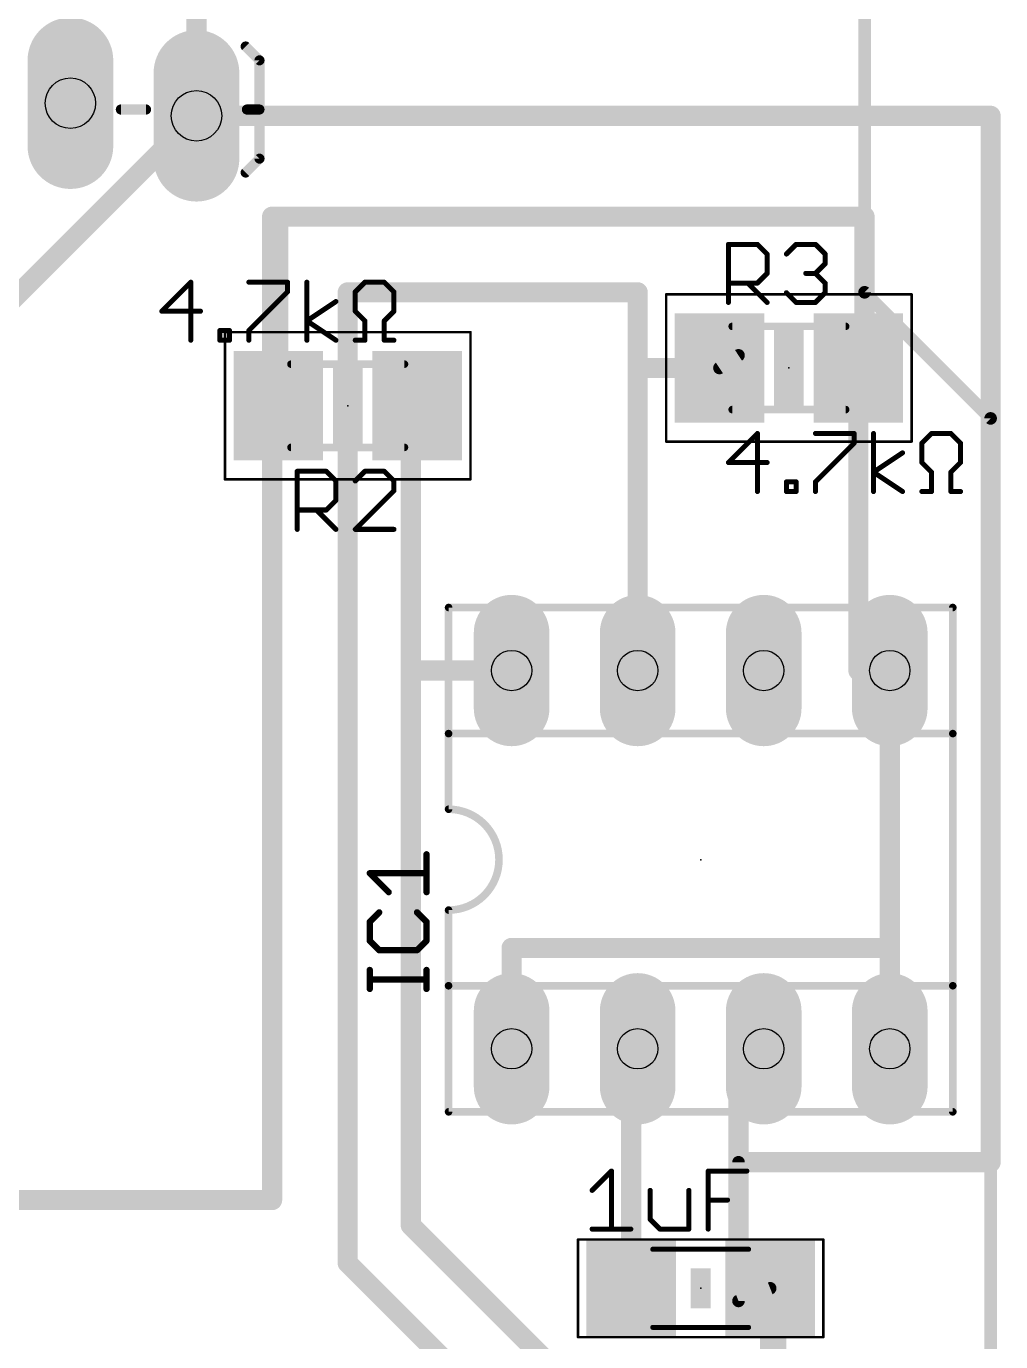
# Model space of a CAD drawing. Extents: x -28 to 100, y 0 to 80.
# Drawn here: x 27.56 to 47.19, y 22.04 to 48.54 of the extents above; entities that cross this region are included whole.
import ezdxf

# ---------------------------------------------------------------- set-up
doc = ezdxf.new("R2010")
doc.units = 0
for name, color, linetype in [('1', 22, 'CONTINUOUS'), ('17', 82, 'CONTINUOUS'), ('21', 253, 'CONTINUOUS'), ('23', 7, 'CONTINUOUS'), ('25', 253, 'CONTINUOUS'), ('27', 253, 'CONTINUOUS'), ('29', 253, 'CONTINUOUS'), ('30', 253, 'CONTINUOUS'), ('31', 253, 'CONTINUOUS'), ('35', 253, 'CONTINUOUS'), ('39', 22, 'CONTINUOUS'), ('44', 253, 'CONTINUOUS'), ('51', 253, 'CONTINUOUS')]:
    doc.layers.add(name, color=color, linetype=linetype)

# ---------------------------------------------------------------- blocks, each defined once
blk = doc.blocks.new('RECT')
blk.add_solid([(-0.5, -0.5), (0.5, -0.5), (-0.5, 0.5), (0.5, 0.5)])
blk = doc.blocks.new('LONGP100')
at = {"const_width": 1}
blk.add_lwpolyline([(-0.5, 0), (0.5, 0)], dxfattribs=at)
at = {"const_width": 0.5}
for points in [[(-0.5, 0.25, 1), (-0.5, -0.25)], [(0.5, -0.25, 1), (0.5, 0.25)]]:
    blk.add_lwpolyline(points, format="xyb", dxfattribs=at)

msp = doc.modelspace()

# ---------------------------------------------------------------- linework, layer by layer
at = {"layer": '1'}
for points, const_width in [([(30.988, 46.736), (30.988, 48.768)], 0.4064), ([(23.876, 39.624), (30.988, 46.736)], 0.4064), ([(46.99, 46.736), (30.988, 46.736)], 0.4064), ([(46.99, 25.654), (46.99, 46.736)], 0.4064), ([(32.512, 44.704), (32.636, 44.704)], 0.4064), ([(32.512, 44.704), (32.512, 24.892)], 0.4064), ([(44.45, 44.704), (32.636, 44.704)], 0.4064), ([(32.636, 44.704), (32.636, 40.894)], 0.4064), ([(44.45, 41.656), (44.45, 44.704)], 0.4064), ([(39.878, 43.18), (34.036, 43.18)], 0.4064), ([(34.036, 43.18), (34.036, 23.622)], 0.4064), ([(39.878, 35.56), (39.878, 43.18)], 0.4064), ([(41.91, 41.91), (41.526, 41.656)], 0.254), ([(39.878, 35.56), (39.878, 41.656)], 0.4064), ([(39.878, 41.656), (41.526, 41.656)], 0.4064), ([(44.326, 35.56), (44.326, 41.656)], 0.4064), ([(44.326, 41.656), (44.45, 41.656)], 0.4064), ([(35.436, 40.894), (35.306, 40.894)], 0.4064), ([(35.306, 40.894), (35.306, 35.56)], 0.4064), ([(35.306, 24.384), (35.306, 35.56)], 0.4064), ([(35.306, 35.56), (37.338, 35.56)], 0.4064), ([(44.958, 35.56), (44.326, 35.56)], 0.4064), ([(44.958, 27.94), (44.958, 35.56)], 0.4064), ([(37.338, 27.94), (37.338, 29.972)], 0.4064), ([(37.338, 29.972), (44.958, 29.972)], 0.4064), ([(44.958, 29.972), (44.958, 27.94)], 0.4064), ([(39.878, 27.94), (39.748, 27.94)], 0.4064), ([(39.748, 27.94), (39.748, 23.114)], 0.4064), ([(42.418, 27.94), (41.91, 27.94)], 0.4064), ([(41.91, 27.94), (41.91, 25.654)], 0.4064), ([(41.91, 23.114), (41.91, 25.654)], 0.4064), ([(41.91, 25.654), (46.99, 25.654)], 0.4064), ([(41.91, 25.654), (41.91, 22.86)], 0.254), ([(32.512, 24.892), (24.4, 24.892)], 0.4064), ([(40.386, 19.304), (35.306, 24.384)], 0.4064), ([(34.036, 23.622), (38.862, 18.796)], 0.4064), ([(42.672, 23.114), (41.91, 23.114)], 0.4064), ([(41.91, 22.86), (42.548, 23.114)], 0.254), ([(42.548, 15.24), (42.548, 23.114)], 0.4064), ([(42.672, 15.24), (42.672, 23.114)], 0.4064)]:
    msp.add_lwpolyline(points, dxfattribs=dict(at, const_width=const_width))
for points, const_width in [([(30.988, 46.8376, 1), (30.988, 46.6344)], 0.2032), ([(31.0598, 46.6642, 1), (30.9162, 46.8078)], 0.2032), ([(47.0916, 46.736, 1), (46.8884, 46.736)], 0.2032), ([(46.99, 46.6344, 1), (46.99, 46.8376)], 0.2032), ([(30.8864, 46.736, 1), (31.0896, 46.736)], 0.2032), ([(32.512, 44.8056, 1), (32.512, 44.6024)], 0.2032), ([(32.6136, 44.704, 1), (32.4104, 44.704)], 0.2032), ([(32.636, 44.8056, 1), (32.636, 44.6024)], 0.2032), ([(32.7376, 44.704, 1), (32.5344, 44.704)], 0.2032), ([(32.636, 44.6024, 1), (32.636, 44.8056)], 0.2032), ([(44.5516, 44.704, 1), (44.3484, 44.704)], 0.2032), ([(44.45, 44.6024, 1), (44.45, 44.8056)], 0.2032), ([(34.036, 43.2816, 1), (34.036, 43.0784)], 0.2032), ([(34.1376, 43.18, 1), (33.9344, 43.18)], 0.2032), ([(39.9796, 43.18, 1), (39.7764, 43.18)], 0.2032), ([(39.878, 43.0784, 1), (39.878, 43.2816)], 0.2032), ([(41.945, 41.857, 1), (41.875, 41.963)], 0.127), ([(39.9796, 41.656, 1), (39.7764, 41.656)], 0.2032), ([(39.878, 41.7576, 1), (39.878, 41.5544)], 0.2032), ([(41.491, 41.709, 1), (41.561, 41.603)], 0.127), ([(41.526, 41.5544, 1), (41.526, 41.7576)], 0.2032), ([(44.4276, 41.656, 1), (44.2244, 41.656)], 0.2032), ([(44.326, 41.7576, 1), (44.326, 41.5544)], 0.2032), ([(44.3484, 41.656, 1), (44.5516, 41.656)], 0.2032), ([(44.45, 41.5544, 1), (44.45, 41.7576)], 0.2032), ([(35.306, 40.9956, 1), (35.306, 40.7924)], 0.2032), ([(35.4076, 40.894, 1), (35.2044, 40.894)], 0.2032), ([(35.436, 40.7924, 1), (35.436, 40.9956)], 0.2032), ([(32.5344, 40.894, 1), (32.7376, 40.894)], 0.2032), ([(35.4076, 35.56, 1), (35.2044, 35.56)], 0.2032), ([(35.306, 35.6616, 1), (35.306, 35.4584)], 0.2032), ([(35.2044, 35.56, 1), (35.4076, 35.56)], 0.2032), ([(37.338, 35.4584, 1), (37.338, 35.6616)], 0.2032), ([(39.7764, 35.56, 1), (39.9796, 35.56)], 0.2032), ([(39.7764, 35.56, 1), (39.9796, 35.56)], 0.2032), ([(44.326, 35.6616, 1), (44.326, 35.4584)], 0.2032), ([(44.2244, 35.56, 1), (44.4276, 35.56)], 0.2032), ([(45.0596, 35.56, 1), (44.8564, 35.56)], 0.2032), ([(44.958, 35.4584, 1), (44.958, 35.6616)], 0.2032), ([(37.4396, 29.972, 1), (37.2364, 29.972)], 0.2032), ([(37.338, 30.0736, 1), (37.338, 29.8704)], 0.2032), ([(45.0596, 29.972, 1), (44.8564, 29.972)], 0.2032), ([(44.958, 29.8704, 1), (44.958, 30.0736)], 0.2032), ([(39.748, 28.0416, 1), (39.748, 27.8384)], 0.2032), ([(39.8496, 27.94, 1), (39.6464, 27.94)], 0.2032), ([(39.878, 27.8384, 1), (39.878, 28.0416)], 0.2032), ([(41.91, 28.0416, 1), (41.91, 27.8384)], 0.2032), ([(42.0116, 27.94, 1), (41.8084, 27.94)], 0.2032), ([(42.418, 27.8384, 1), (42.418, 28.0416)], 0.2032), ([(37.2364, 27.94, 1), (37.4396, 27.94)], 0.2032), ([(44.8564, 27.94, 1), (45.0596, 27.94)], 0.2032), ([(44.8564, 27.94, 1), (45.0596, 27.94)], 0.2032), ([(42.0116, 25.654, 1), (41.8084, 25.654)], 0.2032), ([(41.91, 25.7556, 1), (41.91, 25.5524)], 0.2032), ([(41.8084, 25.654, 1), (42.0116, 25.654)], 0.2032), ([(41.9735, 25.654, 1), (41.8465, 25.654)], 0.127), ([(46.8884, 25.654, 1), (47.0916, 25.654)], 0.2032), ([(46.99, 25.5524, 1), (46.99, 25.7556)], 0.2032), ([(32.4104, 24.892, 1), (32.6136, 24.892)], 0.2032), ([(32.512, 24.7904, 1), (32.512, 24.9936)], 0.2032), ([(35.2044, 24.384, 1), (35.4076, 24.384)], 0.2032), ([(35.3778, 24.4558, 1), (35.2342, 24.3122)], 0.2032), ([(33.9344, 23.622, 1), (34.1376, 23.622)], 0.2032), ([(34.1078, 23.6938, 1), (33.9642, 23.5502)], 0.2032), ([(39.6464, 23.114, 1), (39.8496, 23.114)], 0.2032), ([(41.91, 23.2156, 1), (41.91, 23.0124)], 0.2032), ([(41.8084, 23.114, 1), (42.0116, 23.114)], 0.2032), ([(42.6496, 23.114, 1), (42.4464, 23.114)], 0.2032), ([(42.5715, 23.055, 1), (42.5245, 23.173)], 0.127), ([(42.7736, 23.114, 1), (42.5704, 23.114)], 0.2032), ([(42.672, 23.0124, 1), (42.672, 23.2156)], 0.2032), ([(41.8865, 22.919, 1), (41.9335, 22.801)], 0.127), ([(41.8465, 22.86, 1), (41.9735, 22.86)], 0.127)]:
    msp.add_lwpolyline(points, format="xyb", dxfattribs=dict(at, const_width=const_width))
at = {"layer": '21'}
for points, const_width in [([(32.258, 47.8536), (31.9786, 48.133)], 0.2032), ([(32.258, 46.863), (32.258, 47.8536)], 0.2032), ([(29.972, 46.863), (29.464, 46.863)], 0.2032), ([(32.258, 46.863), (32.004, 46.863)], 0.2032), ([(32.258, 46.863), (32.258, 45.8724)], 0.2032), ([(32.258, 45.8724), (31.9786, 45.593)], 0.2032), ([(46.228, 36.83), (36.068, 36.83)], 0.1524), ([(36.068, 36.83), (36.068, 34.29)], 0.1524), ([(46.228, 36.83), (46.228, 34.29)], 0.1524), ([(36.068, 34.29), (46.228, 34.29)], 0.1524), ([(36.068, 34.29), (36.068, 32.766)], 0.1524), ([(46.228, 34.29), (46.228, 29.21)], 0.1524), ([(36.068, 29.21), (36.068, 30.734)], 0.1524), ([(36.068, 26.67), (36.068, 29.21)], 0.1524), ([(36.068, 29.21), (46.228, 29.21)], 0.1524), ([(46.228, 29.21), (46.228, 26.67)], 0.1524), ([(36.068, 26.67), (46.228, 26.67)], 0.1524)]:
    msp.add_lwpolyline(points, dxfattribs=dict(at, const_width=const_width))
for points, const_width in [([(32.0145, 48.1689, 1), (31.9427, 48.0971)], 0.1016), ([(32.3088, 47.8536, 1), (32.2072, 47.8536)], 0.1016), ([(32.2221, 47.8177, 1), (32.2939, 47.8895)], 0.1016), ([(29.464, 46.9138, 1), (29.464, 46.8122)], 0.1016), ([(29.972, 46.8122, 1), (29.972, 46.9138)], 0.1016), ([(32.004, 46.9138, 1), (32.004, 46.8122)], 0.1016), ([(32.3088, 46.863, 1), (32.2072, 46.863)], 0.1016), ([(32.2072, 46.863, 1), (32.3088, 46.863)], 0.1016), ([(32.258, 46.8122, 1), (32.258, 46.9138)], 0.1016), ([(32.2072, 45.8724, 1), (32.3088, 45.8724)], 0.1016), ([(32.2939, 45.8365, 1), (32.2221, 45.9083)], 0.1016), ([(31.9427, 45.6289, 1), (32.0145, 45.5571)], 0.1016), ([(36.068, 36.8681, 1), (36.068, 36.7919)], 0.0762), ([(36.1061, 36.83, 1), (36.0299, 36.83)], 0.0762), ([(46.2661, 36.83, 1), (46.1899, 36.83)], 0.0762), ([(46.228, 36.7919, 1), (46.228, 36.8681)], 0.0762), ([(36.068, 34.3281, 1), (36.068, 34.2519)], 0.0762), ([(36.1061, 34.29, 1), (36.0299, 34.29)], 0.0762), ([(36.0299, 34.29, 1), (36.1061, 34.29)], 0.0762), ([(46.2661, 34.29, 1), (46.1899, 34.29)], 0.0762), ([(46.1899, 34.29, 1), (46.2661, 34.29)], 0.0762), ([(46.228, 34.2519, 1), (46.228, 34.3281)], 0.0762), ([(36.068, 30.734, 1), (36.068, 32.766)], 0.1524), ([(36.068, 32.8041, 1), (36.068, 32.7279)], 0.0762), ([(36.0299, 32.766, 1), (36.1061, 32.766)], 0.0762), ([(36.068, 30.7721, 1), (36.068, 30.6959)], 0.0762), ([(36.1061, 30.734, 1), (36.0299, 30.734)], 0.0762), ([(36.1061, 29.21, 1), (36.0299, 29.21)], 0.0762), ([(36.068, 29.2481, 1), (36.068, 29.1719)], 0.0762), ([(36.0299, 29.21, 1), (36.1061, 29.21)], 0.0762), ([(46.2661, 29.21, 1), (46.1899, 29.21)], 0.0762), ([(46.1899, 29.21, 1), (46.2661, 29.21)], 0.0762), ([(46.228, 29.1719, 1), (46.228, 29.2481)], 0.0762), ([(36.068, 26.7081, 1), (36.068, 26.6319)], 0.0762), ([(36.0299, 26.67, 1), (36.1061, 26.67)], 0.0762), ([(46.1899, 26.67, 1), (46.2661, 26.67)], 0.0762), ([(46.228, 26.6319, 1), (46.228, 26.7081)], 0.0762)]:
    msp.add_lwpolyline(points, format="xyb", dxfattribs=dict(at, const_width=const_width))
at = {"layer": '23'}
for p in [(42.926, 41.656), (34.036, 40.894), (41.148, 31.75), (41.148, 23.114)]:
    msp.add_point(p, dxfattribs=at)
at = {"layer": '25'}
for points, const_width in [([(41.7068, 42.9768), (41.7068, 44.1462)], 0.1016), ([(41.7068, 44.1462), (42.2915, 44.1462)], 0.1016), ([(42.2915, 44.1462), (42.4864, 43.9513)], 0.1016), ([(42.4864, 43.9513), (42.4864, 43.5615)], 0.1016), ([(42.8762, 43.9513), (43.0711, 44.1462)], 0.1016), ([(43.0711, 44.1462), (43.4609, 44.1462)], 0.1016), ([(43.4609, 44.1462), (43.6558, 43.9513)], 0.1016), ([(43.6558, 43.9513), (43.6558, 43.7564)], 0.1016), ([(43.6558, 43.7564), (43.4609, 43.5615)], 0.1016), ([(42.4864, 43.5615), (42.2915, 43.3666)], 0.1016), ([(43.4609, 43.5615), (43.266, 43.5615)], 0.1016), ([(43.4609, 43.5615), (43.6558, 43.3666)], 0.1016), ([(42.2915, 43.3666), (41.7068, 43.3666)], 0.1016), ([(42.0966, 43.3666), (42.4864, 42.9768)], 0.1016), ([(43.0711, 42.9768), (42.8762, 43.1717)], 0.1016), ([(43.6558, 43.1717), (43.4609, 42.9768)], 0.1016), ([(43.6558, 43.3666), (43.6558, 43.1717)], 0.1016), ([(43.4609, 42.9768), (43.0711, 42.9768)], 0.1016), ([(33.018, 38.4048), (33.018, 39.5742)], 0.1016), ([(33.018, 39.5742), (33.6027, 39.5742)], 0.1016), ([(33.6027, 39.5742), (33.7976, 39.3793)], 0.1016), ([(34.3823, 39.5742), (34.1874, 39.3793)], 0.1016), ([(34.7721, 39.5742), (34.3823, 39.5742)], 0.1016), ([(34.967, 39.3793), (34.7721, 39.5742)], 0.1016), ([(33.7976, 39.3793), (33.7976, 38.9895)], 0.1016), ([(34.1874, 38.4048), (34.967, 39.1844)], 0.1016), ([(34.967, 39.1844), (34.967, 39.3793)], 0.1016), ([(33.7976, 38.9895), (33.6027, 38.7946)], 0.1016), ([(33.6027, 38.7946), (33.018, 38.7946)], 0.1016), ([(33.4078, 38.7946), (33.7976, 38.4048)], 0.1016), ([(34.967, 38.4048), (34.1874, 38.4048)], 0.1016), ([(35.6235, 31.0955), (35.6235, 31.8581)], 0.127), ([(34.8608, 31.0955), (34.4795, 31.4768)], 0.127), ([(34.4795, 31.4768), (35.6235, 31.4768)], 0.127), ([(34.6702, 30.6887), (34.4795, 30.4981)], 0.127), ([(35.6235, 30.4981), (35.4328, 30.6887)], 0.127), ([(34.4795, 30.4981), (34.4795, 30.1168)], 0.127), ([(35.6235, 30.1168), (35.6235, 30.4981)], 0.127), ([(34.4795, 30.1168), (34.6702, 29.9261)], 0.127), ([(34.6702, 29.9261), (35.4328, 29.9261)], 0.127), ([(35.4328, 29.9261), (35.6235, 30.1168)], 0.127), ([(34.4795, 29.1465), (34.4795, 29.5278)], 0.127), ([(35.6235, 29.1465), (35.6235, 29.5278)], 0.127), ([(35.6235, 29.3372), (34.4795, 29.3372)], 0.127)]:
    msp.add_lwpolyline(points, dxfattribs=dict(at, const_width=const_width))
for points, const_width in [([(41.7322, 44.1462, 1), (41.6814, 44.1462)], 0.0508), ([(41.7068, 44.1716, 1), (41.7068, 44.1208)], 0.0508), ([(42.3095, 44.1642, 1), (42.2735, 44.1282)], 0.0508), ([(42.2915, 44.1208, 1), (42.2915, 44.1716)], 0.0508), ([(42.5118, 43.9513, 1), (42.461, 43.9513)], 0.0508), ([(42.4684, 43.9333, 1), (42.5044, 43.9693)], 0.0508), ([(42.8582, 43.9693, 1), (42.8942, 43.9333)], 0.0508), ([(43.0711, 44.1716, 1), (43.0711, 44.1208)], 0.0508), ([(43.0891, 44.1282, 1), (43.0531, 44.1642)], 0.0508), ([(43.4789, 44.1642, 1), (43.4429, 44.1282)], 0.0508), ([(43.4609, 44.1208, 1), (43.4609, 44.1716)], 0.0508), ([(43.6812, 43.9513, 1), (43.6304, 43.9513)], 0.0508), ([(43.6378, 43.9333, 1), (43.6738, 43.9693)], 0.0508), ([(43.6304, 43.7564, 1), (43.6812, 43.7564)], 0.0508), ([(43.6738, 43.7384, 1), (43.6378, 43.7744)], 0.0508), ([(42.461, 43.5615, 1), (42.5118, 43.5615)], 0.0508), ([(42.5044, 43.5435, 1), (42.4684, 43.5795)], 0.0508), ([(43.266, 43.5869, 1), (43.266, 43.5361)], 0.0508), ([(43.4789, 43.5795, 1), (43.4429, 43.5435)], 0.0508), ([(43.4429, 43.5795, 1), (43.4789, 43.5435)], 0.0508), ([(43.4609, 43.5361, 1), (43.4609, 43.5869)], 0.0508), ([(41.7068, 43.392, 1), (41.7068, 43.3412)], 0.0508), ([(42.1146, 43.3846, 1), (42.0786, 43.3486)], 0.0508), ([(42.2735, 43.3846, 1), (42.3095, 43.3486)], 0.0508), ([(42.2915, 43.3412, 1), (42.2915, 43.392)], 0.0508), ([(42.8942, 43.1897, 1), (42.8582, 43.1537)], 0.0508), ([(43.6812, 43.3666, 1), (43.6304, 43.3666)], 0.0508), ([(43.6304, 43.1717, 1), (43.6812, 43.1717)], 0.0508), ([(43.6378, 43.3486, 1), (43.6738, 43.3846)], 0.0508), ([(43.6738, 43.1537, 1), (43.6378, 43.1897)], 0.0508), ([(41.6814, 42.9768, 1), (41.7322, 42.9768)], 0.0508), ([(42.4684, 42.9588, 1), (42.5044, 42.9948)], 0.0508), ([(43.0711, 43.0022, 1), (43.0711, 42.9514)], 0.0508), ([(43.0531, 42.9588, 1), (43.0891, 42.9948)], 0.0508), ([(43.4429, 42.9948, 1), (43.4789, 42.9588)], 0.0508), ([(43.4609, 42.9514, 1), (43.4609, 43.0022)], 0.0508), ([(33.0434, 39.5742, 1), (32.9926, 39.5742)], 0.0508), ([(33.018, 39.5996, 1), (33.018, 39.5488)], 0.0508), ([(33.6207, 39.5922, 1), (33.5847, 39.5562)], 0.0508), ([(33.6027, 39.5488, 1), (33.6027, 39.5996)], 0.0508), ([(34.3823, 39.5996, 1), (34.3823, 39.5488)], 0.0508), ([(34.4003, 39.5562, 1), (34.3643, 39.5922)], 0.0508), ([(34.7901, 39.5922, 1), (34.7541, 39.5562)], 0.0508), ([(34.7721, 39.5488, 1), (34.7721, 39.5996)], 0.0508), ([(33.823, 39.3793, 1), (33.7722, 39.3793)], 0.0508), ([(33.7796, 39.3613, 1), (33.8156, 39.3973)], 0.0508), ([(34.1694, 39.3973, 1), (34.2054, 39.3613)], 0.0508), ([(34.9924, 39.3793, 1), (34.9416, 39.3793)], 0.0508), ([(34.949, 39.3613, 1), (34.985, 39.3973)], 0.0508), ([(34.985, 39.1664, 1), (34.949, 39.2024)], 0.0508), ([(33.7722, 38.9895, 1), (33.823, 38.9895)], 0.0508), ([(33.8156, 38.9715, 1), (33.7796, 39.0075)], 0.0508), ([(34.9416, 39.1844, 1), (34.9924, 39.1844)], 0.0508), ([(33.018, 38.82, 1), (33.018, 38.7692)], 0.0508), ([(33.4258, 38.8126, 1), (33.3898, 38.7766)], 0.0508), ([(33.5847, 38.8126, 1), (33.6207, 38.7766)], 0.0508), ([(33.6027, 38.7692, 1), (33.6027, 38.82)], 0.0508), ([(32.9926, 38.4048, 1), (33.0434, 38.4048)], 0.0508), ([(33.7796, 38.3868, 1), (33.8156, 38.4228)], 0.0508), ([(34.1694, 38.4228, 1), (34.2054, 38.3868)], 0.0508), ([(34.1874, 38.4302, 1), (34.1874, 38.3794)], 0.0508), ([(34.967, 38.3794, 1), (34.967, 38.4302)], 0.0508), ([(35.6553, 31.8581, 1), (35.5917, 31.8581)], 0.0635), ([(34.4795, 31.5086, 1), (34.4795, 31.4451)], 0.0635), ([(34.502, 31.4993, 1), (34.4571, 31.4544)], 0.0635), ([(35.6235, 31.4451, 1), (35.6235, 31.5086)], 0.0635), ([(34.8384, 31.073, 1), (34.8833, 31.1179)], 0.0635), ([(35.5917, 31.0955, 1), (35.6553, 31.0955)], 0.0635), ([(34.6926, 30.6663, 1), (34.6477, 30.7112)], 0.0635), ([(35.4553, 30.7112, 1), (35.4104, 30.6663)], 0.0635), ([(34.5113, 30.4981, 1), (34.4478, 30.4981)], 0.0635), ([(34.4571, 30.5205, 1), (34.502, 30.4756)], 0.0635), ([(35.6553, 30.4981, 1), (35.5917, 30.4981)], 0.0635), ([(35.601, 30.4756, 1), (35.646, 30.5205)], 0.0635), ([(34.4478, 30.1168, 1), (34.5113, 30.1168)], 0.0635), ([(34.502, 30.1392, 1), (34.4571, 30.0943)], 0.0635), ([(34.6702, 29.9578, 1), (34.6702, 29.8943)], 0.0635), ([(34.6477, 29.9036, 1), (34.6926, 29.9485)], 0.0635), ([(35.4104, 29.9485, 1), (35.4553, 29.9036)], 0.0635), ([(35.4328, 29.8943, 1), (35.4328, 29.9578)], 0.0635), ([(35.5917, 30.1168, 1), (35.6553, 30.1168)], 0.0635), ([(35.646, 30.0943, 1), (35.601, 30.1392)], 0.0635), ([(34.5113, 29.5278, 1), (34.4478, 29.5278)], 0.0635), ([(35.6553, 29.5278, 1), (35.5917, 29.5278)], 0.0635), ([(34.4795, 29.3689, 1), (34.4795, 29.3054)], 0.0635), ([(34.4478, 29.1465, 1), (34.5113, 29.1465)], 0.0635), ([(35.5917, 29.1465, 1), (35.6553, 29.1465)], 0.0635), ([(35.6235, 29.3054, 1), (35.6235, 29.3689)], 0.0635)]:
    msp.add_lwpolyline(points, format="xyb", dxfattribs=dict(at, const_width=const_width))
at = {"layer": '27', "const_width": 0.1016}
for points in [[(30.8741, 43.3842), (30.2894, 42.7995)], [(30.8741, 42.2148), (30.8741, 43.3842)], [(32.0435, 43.3842), (32.8231, 43.3842)], [(32.8231, 43.1893), (32.0435, 42.4097)], [(32.8231, 43.3842), (32.8231, 43.1893)], [(33.2129, 42.2148), (33.2129, 43.3842)], [(34.1874, 43.1893), (34.3823, 43.3842)], [(34.1874, 42.7995), (34.1874, 43.1893)], [(34.3823, 43.3842), (34.7721, 43.3842)], [(34.7721, 43.3842), (34.967, 43.1893)], [(34.967, 43.1893), (34.967, 42.7995)], [(33.2129, 42.6046), (33.7976, 42.9944)], [(30.2894, 42.7995), (31.069, 42.7995)], [(34.3823, 42.6046), (34.1874, 42.7995)], [(34.967, 42.7995), (34.7721, 42.6046)], [(31.4588, 42.2148), (31.4588, 42.4097)], [(31.4588, 42.4097), (31.6537, 42.4097)], [(31.6537, 42.4097), (31.6537, 42.2148)], [(32.0435, 42.4097), (32.0435, 42.2148)], [(33.7976, 42.2148), (33.2129, 42.6046)], [(34.3823, 42.2148), (34.3823, 42.6046)], [(34.7721, 42.6046), (34.7721, 42.2148)], [(31.6537, 42.2148), (31.4588, 42.2148)], [(34.1874, 42.2148), (34.3823, 42.2148)], [(34.7721, 42.2148), (34.967, 42.2148)], [(42.2915, 40.3362), (41.7068, 39.7515)], [(42.2915, 39.1668), (42.2915, 40.3362)], [(43.4609, 40.3362), (44.2405, 40.3362)], [(44.2405, 40.3362), (44.2405, 40.1413)], [(44.6303, 39.1668), (44.6303, 40.3362)], [(45.6048, 40.1413), (45.7997, 40.3362)], [(45.7997, 40.3362), (46.1895, 40.3362)], [(46.1895, 40.3362), (46.3844, 40.1413)], [(44.2405, 40.1413), (43.4609, 39.3617)], [(45.6048, 39.7515), (45.6048, 40.1413)], [(46.3844, 40.1413), (46.3844, 39.7515)], [(41.7068, 39.7515), (42.4864, 39.7515)], [(44.6303, 39.5566), (45.215, 39.9464)], [(45.7997, 39.5566), (45.6048, 39.7515)], [(46.3844, 39.7515), (46.1895, 39.5566)], [(45.215, 39.1668), (44.6303, 39.5566)], [(45.7997, 39.1668), (45.7997, 39.5566)], [(46.1895, 39.5566), (46.1895, 39.1668)], [(42.8762, 39.1668), (42.8762, 39.3617)], [(42.8762, 39.3617), (43.0711, 39.3617)], [(43.0711, 39.3617), (43.0711, 39.1668)], [(43.4609, 39.3617), (43.4609, 39.1668)], [(43.0711, 39.1668), (42.8762, 39.1668)], [(45.6048, 39.1668), (45.7997, 39.1668)], [(46.1895, 39.1668), (46.3844, 39.1668)], [(38.9606, 25.0874), (39.3504, 25.4772)], [(39.3504, 25.4772), (39.3504, 24.3078)], [(41.2994, 24.3078), (41.2994, 25.4772)], [(41.2994, 25.4772), (42.079, 25.4772)], [(40.13, 25.0874), (40.13, 24.5027)], [(40.9096, 24.3078), (40.9096, 25.0874)], [(41.2994, 24.8925), (41.6892, 24.8925)], [(40.13, 24.5027), (40.3249, 24.3078)], [(38.9606, 24.3078), (39.7402, 24.3078)], [(40.3249, 24.3078), (40.9096, 24.3078)]]:
    msp.add_lwpolyline(points, dxfattribs=at)
at = {"layer": '27', "const_width": 0.0508}
for points in [[(30.8995, 43.3842, 1), (30.8487, 43.3842)], [(30.8921, 43.3662, 1), (30.8561, 43.4022)], [(32.0435, 43.4096, 1), (32.0435, 43.3588)], [(32.8485, 43.3842, 1), (32.7977, 43.3842)], [(32.7977, 43.1893, 1), (32.8485, 43.1893)], [(32.8411, 43.1713, 1), (32.8051, 43.2073)], [(32.8231, 43.3588, 1), (32.8231, 43.4096)], [(33.2383, 43.3842, 1), (33.1875, 43.3842)], [(34.1694, 43.2073, 1), (34.2054, 43.1713)], [(34.2128, 43.1893, 1), (34.162, 43.1893)], [(34.3823, 43.4096, 1), (34.3823, 43.3588)], [(34.4002, 43.3662, 1), (34.3643, 43.4022)], [(34.79, 43.4022, 1), (34.7541, 43.3662)], [(34.7721, 43.3588, 1), (34.7721, 43.4096)], [(34.9924, 43.1893, 1), (34.9416, 43.1893)], [(34.949, 43.1713, 1), (34.9849, 43.2073)], [(33.8117, 42.9733, 1), (33.7835, 43.0155)], [(30.2714, 42.8175, 1), (30.3074, 42.7815)], [(30.2894, 42.8249, 1), (30.2894, 42.7741)], [(31.069, 42.7741, 1), (31.069, 42.8249)], [(34.2054, 42.8175, 1), (34.1694, 42.7815)], [(34.162, 42.7995, 1), (34.2128, 42.7995)], [(34.9416, 42.7995, 1), (34.9924, 42.7995)], [(34.9849, 42.7815, 1), (34.949, 42.8175)], [(31.4842, 42.4097, 1), (31.4334, 42.4097)], [(31.4588, 42.4351, 1), (31.4588, 42.3843)], [(31.6791, 42.4097, 1), (31.6283, 42.4097)], [(31.6537, 42.3843, 1), (31.6537, 42.4351)], [(32.0255, 42.4277, 1), (32.0615, 42.3917)], [(32.0689, 42.4097, 1), (32.0181, 42.4097)], [(33.227, 42.6257, 1), (33.1988, 42.5835)], [(33.1988, 42.6257, 1), (33.227, 42.5835)], [(34.4077, 42.6046, 1), (34.3569, 42.6046)], [(34.3643, 42.5866, 1), (34.4002, 42.6226)], [(34.7541, 42.6226, 1), (34.79, 42.5866)], [(34.7975, 42.6046, 1), (34.7467, 42.6046)], [(30.8487, 42.2148, 1), (30.8995, 42.2148)], [(31.4588, 42.2402, 1), (31.4588, 42.1894)], [(31.4334, 42.2148, 1), (31.4842, 42.2148)], [(31.6283, 42.2148, 1), (31.6791, 42.2148)], [(31.6537, 42.1894, 1), (31.6537, 42.2402)], [(32.0181, 42.2148, 1), (32.0689, 42.2148)], [(33.1875, 42.2148, 1), (33.2383, 42.2148)], [(33.7835, 42.1937, 1), (33.8117, 42.2359)], [(34.1874, 42.2402, 1), (34.1874, 42.1894)], [(34.3569, 42.2148, 1), (34.4077, 42.2148)], [(34.3823, 42.1894, 1), (34.3823, 42.2402)], [(34.7721, 42.2402, 1), (34.7721, 42.1894)], [(34.7467, 42.2148, 1), (34.7975, 42.2148)], [(34.967, 42.1894, 1), (34.967, 42.2402)], [(42.3169, 40.3362, 1), (42.2661, 40.3362)], [(42.3095, 40.3182, 1), (42.2735, 40.3542)], [(43.4609, 40.3616, 1), (43.4609, 40.3108)], [(44.2659, 40.3362, 1), (44.2151, 40.3362)], [(44.2405, 40.3108, 1), (44.2405, 40.3616)], [(44.6557, 40.3362, 1), (44.6049, 40.3362)], [(45.7997, 40.3616, 1), (45.7997, 40.3108)], [(45.8176, 40.3182, 1), (45.7817, 40.3542)], [(46.2074, 40.3542, 1), (46.1715, 40.3182)], [(46.1895, 40.3108, 1), (46.1895, 40.3616)], [(44.2151, 40.1413, 1), (44.2659, 40.1413)], [(44.2585, 40.1233, 1), (44.2225, 40.1593)], [(45.5868, 40.1593, 1), (45.6227, 40.1233)], [(45.6302, 40.1413, 1), (45.5794, 40.1413)], [(46.4098, 40.1413, 1), (46.359, 40.1413)], [(46.3664, 40.1233, 1), (46.4023, 40.1593)], [(41.6888, 39.7695, 1), (41.7248, 39.7335)], [(41.7068, 39.7769, 1), (41.7068, 39.7261)], [(42.4864, 39.7261, 1), (42.4864, 39.7769)], [(45.2291, 39.9253, 1), (45.2009, 39.9675)], [(45.6227, 39.7695, 1), (45.5868, 39.7335)], [(45.5794, 39.7515, 1), (45.6302, 39.7515)], [(46.359, 39.7515, 1), (46.4098, 39.7515)], [(46.4023, 39.7335, 1), (46.3664, 39.7695)], [(44.6444, 39.5777, 1), (44.6162, 39.5355)], [(44.6162, 39.5777, 1), (44.6444, 39.5355)], [(45.8251, 39.5566, 1), (45.7743, 39.5566)], [(45.7817, 39.5386, 1), (45.8176, 39.5746)], [(46.1715, 39.5746, 1), (46.2074, 39.5386)], [(46.2149, 39.5566, 1), (46.1641, 39.5566)], [(42.9016, 39.3617, 1), (42.8508, 39.3617)], [(42.8762, 39.3871, 1), (42.8762, 39.3363)], [(43.0965, 39.3617, 1), (43.0457, 39.3617)], [(43.0711, 39.3363, 1), (43.0711, 39.3871)], [(43.4429, 39.3797, 1), (43.4789, 39.3437)], [(43.4863, 39.3617, 1), (43.4355, 39.3617)], [(42.2661, 39.1668, 1), (42.3169, 39.1668)], [(42.8762, 39.1922, 1), (42.8762, 39.1414)], [(42.8508, 39.1668, 1), (42.9016, 39.1668)], [(43.0457, 39.1668, 1), (43.0965, 39.1668)], [(43.0711, 39.1414, 1), (43.0711, 39.1922)], [(43.4355, 39.1668, 1), (43.4863, 39.1668)], [(44.6049, 39.1668, 1), (44.6557, 39.1668)], [(45.2009, 39.1457, 1), (45.2291, 39.1879)], [(45.6048, 39.1922, 1), (45.6048, 39.1414)], [(45.7743, 39.1668, 1), (45.8251, 39.1668)], [(45.7997, 39.1414, 1), (45.7997, 39.1922)], [(46.1895, 39.1922, 1), (46.1895, 39.1414)], [(46.1641, 39.1668, 1), (46.2149, 39.1668)], [(46.3844, 39.1414, 1), (46.3844, 39.1922)], [(39.3758, 25.4772, 1), (39.325, 25.4772)], [(39.3684, 25.4592, 1), (39.3324, 25.4952)], [(41.3248, 25.4772, 1), (41.274, 25.4772)], [(41.2994, 25.5026, 1), (41.2994, 25.4518)], [(42.079, 25.4518, 1), (42.079, 25.5026)], [(38.9426, 25.1054, 1), (38.9786, 25.0694)], [(40.1554, 25.0874, 1), (40.1046, 25.0874)], [(40.935, 25.0874, 1), (40.8842, 25.0874)], [(41.2994, 24.9179, 1), (41.2994, 24.8671)], [(41.6892, 24.8671, 1), (41.6892, 24.9179)], [(40.148, 24.5207, 1), (40.112, 24.4847)], [(40.1046, 24.5027, 1), (40.1554, 24.5027)], [(38.9606, 24.3332, 1), (38.9606, 24.2824)], [(39.325, 24.3078, 1), (39.3758, 24.3078)], [(39.7402, 24.2824, 1), (39.7402, 24.3332)], [(40.3249, 24.3332, 1), (40.3249, 24.2824)], [(40.3069, 24.2898, 1), (40.3429, 24.3258)], [(40.8842, 24.3078, 1), (40.935, 24.3078)], [(40.9096, 24.2824, 1), (40.9096, 24.3332)], [(41.274, 24.3078, 1), (41.3248, 24.3078)]]:
    msp.add_lwpolyline(points, format="xyb", dxfattribs=at)
at = {"layer": '39', "const_width": 0.0508}
for points in [[(40.453, 43.139), (45.399, 43.139)], [(40.453, 40.173), (40.453, 43.139)], [(45.399, 43.139), (45.399, 40.173)], [(31.563, 42.377), (36.509, 42.377)], [(31.563, 39.411), (31.563, 42.377)], [(36.509, 42.377), (36.509, 39.411)], [(45.399, 40.173), (40.453, 40.173)], [(36.509, 39.411), (31.563, 39.411)], [(38.675, 24.097), (43.621, 24.097)], [(38.675, 22.131), (38.675, 24.097)], [(43.621, 24.097), (43.621, 22.131)], [(43.621, 22.131), (38.675, 22.131)]]:
    msp.add_lwpolyline(points, dxfattribs=at)
at = {"layer": '39', "const_width": 0.0254}
for points in [[(40.453, 43.1517, 1), (40.453, 43.1263)], [(40.4657, 43.139, 1), (40.4403, 43.139)], [(45.4117, 43.139, 1), (45.3863, 43.139)], [(45.399, 43.1263, 1), (45.399, 43.1517)], [(31.563, 42.3897, 1), (31.563, 42.3643)], [(31.5757, 42.377, 1), (31.5503, 42.377)], [(36.5217, 42.377, 1), (36.4963, 42.377)], [(36.509, 42.3643, 1), (36.509, 42.3897)], [(40.453, 40.1857, 1), (40.453, 40.1603)], [(40.4403, 40.173, 1), (40.4657, 40.173)], [(45.3863, 40.173, 1), (45.4117, 40.173)], [(45.399, 40.1603, 1), (45.399, 40.1857)], [(31.563, 39.4237, 1), (31.563, 39.3983)], [(31.5503, 39.411, 1), (31.5757, 39.411)], [(36.4963, 39.411, 1), (36.5217, 39.411)], [(36.509, 39.3983, 1), (36.509, 39.4237)], [(38.675, 24.1097, 1), (38.675, 24.0843)], [(38.6877, 24.097, 1), (38.6623, 24.097)], [(43.6337, 24.097, 1), (43.6083, 24.097)], [(43.621, 24.0843, 1), (43.621, 24.1097)], [(38.675, 22.1437, 1), (38.675, 22.1183)], [(38.6623, 22.131, 1), (38.6877, 22.131)], [(43.6083, 22.131, 1), (43.6337, 22.131)], [(43.621, 22.1183, 1), (43.621, 22.1437)]]:
    msp.add_lwpolyline(points, format="xyb", dxfattribs=at)
at = {"layer": '44'}
for centre, radius in [((28.448, 46.99), 0.508), ((30.988, 46.736), 0.508), ((37.338, 35.56), 0.4064), ((39.878, 35.56), 0.4064), ((42.418, 35.56), 0.4064), ((44.958, 35.56), 0.4064), ((37.338, 27.94), 0.4064), ((39.878, 27.94), 0.4064), ((42.418, 27.94), 0.4064), ((44.958, 27.94), 0.4064)]:
    msp.add_circle(centre, radius, dxfattribs=at)
at = {"layer": '51'}
for points, const_width in [([(44.45, 43.18), (44.45, 54.61)], 0.254), ([(46.99, 40.64), (44.45, 43.18)], 0.254), ([(44.069, 42.4942), (41.783, 42.4942)], 0.1524), ([(32.893, 41.7322), (35.179, 41.7322)], 0.1524), ([(44.069, 40.8178), (41.783, 40.8178)], 0.1524), ([(46.99, 7.62), (46.99, 40.64)], 0.254), ([(32.893, 40.0558), (35.179, 40.0558)], 0.1524), ([(42.113, 23.901), (40.183, 23.901)], 0.1016), ([(42.113, 22.327), (40.183, 22.327)], 0.1016)]:
    msp.add_lwpolyline(points, dxfattribs=dict(at, const_width=const_width))
for points, const_width in [([(44.4949, 43.2249, 1), (44.4051, 43.1351)], 0.127), ([(44.3865, 43.18, 1), (44.5135, 43.18)], 0.127), ([(41.783, 42.5323, 1), (41.783, 42.4561)], 0.0762), ([(44.069, 42.4561, 1), (44.069, 42.5323)], 0.0762), ([(32.893, 41.7703, 1), (32.893, 41.6941)], 0.0762), ([(35.179, 41.6941, 1), (35.179, 41.7703)], 0.0762), ([(41.783, 40.8559, 1), (41.783, 40.7797)], 0.0762), ([(44.069, 40.7797, 1), (44.069, 40.8559)], 0.0762), ([(47.0535, 40.64, 1), (46.9265, 40.64)], 0.127), ([(46.9451, 40.5951, 1), (47.0349, 40.6849)], 0.127), ([(32.893, 40.0939, 1), (32.893, 40.0177)], 0.0762), ([(35.179, 40.0177, 1), (35.179, 40.0939)], 0.0762), ([(40.183, 23.9264, 1), (40.183, 23.8756)], 0.0508), ([(42.113, 23.8756, 1), (42.113, 23.9264)], 0.0508), ([(40.183, 22.3524, 1), (40.183, 22.3016)], 0.0508), ([(42.113, 22.3016, 1), (42.113, 22.3524)], 0.0508)]:
    msp.add_lwpolyline(points, format="xyb", dxfattribs=dict(at, const_width=const_width))

# ---------------------------------------------------------------- block references
at = {"layer": '1', "xscale": 1.6, "yscale": 2}
for p in [(41.526, 41.656), (44.326, 41.656)]:
    msp.add_blockref('RECT', p, dxfattribs=at)
at = {"layer": '1', "xscale": 1.6, "rotation": 180}
for p, yscale in [((32.636, 40.894), 2), ((35.436, 40.894), 2), ((39.748, 23.114), 1.8), ((42.548, 23.114), 1.8)]:
    msp.add_blockref('RECT', p, dxfattribs=dict(at, yscale=yscale))
at = {"layer": '17', "rotation": 90}
for p, xscale, yscale in [((28.448, 46.99), 1.524, 1.524), ((28.448, 46.99), 1.524, 1.524), ((30.988, 46.736), 1.524, 1.524), ((30.988, 46.736), 1.524, 1.524), ((37.338, 35.56), 1.3208, 1.3208), ((37.338, 35.56), 1.3208, 1.3208), ((39.878, 35.56), 1.3208, 1.3208), ((39.878, 35.56), 1.3208, 1.3208), ((42.418, 35.56), 1.3208, 1.3208), ((42.418, 35.56), 1.3208, 1.3208), ((44.958, 35.56), 1.3208, 1.3208), ((44.958, 35.56), 1.3208, 1.3208), ((37.338, 27.94), 1.3208, 1.3208), ((37.338, 27.94), 1.3208, 1.3208), ((39.878, 27.94), 1.3208, 1.3208), ((39.878, 27.94), 1.3208, 1.3208), ((42.418, 27.94), 1.3208, 1.3208), ((42.418, 27.94), 1.3208, 1.3208), ((44.958, 27.94), 1.3208, 1.3208), ((44.958, 27.94), 1.3208, 1.3208)]:
    msp.add_blockref('LONGP100', p, dxfattribs=dict(at, xscale=xscale, yscale=yscale))
at = {"layer": '29'}
for name, p, xscale, yscale, rotation in [('LONGP100', (28.448, 46.99), 1.7272, 1.7272, 90), ('LONGP100', (30.988, 46.736), 1.7272, 1.7272, 90), ('RECT', (32.636, 40.894), 1.8032, 2.2032, 180), ('RECT', (35.436, 40.894), 1.8032, 2.2032, 180), ('LONGP100', (37.338, 35.56), 1.524, 1.524, 90), ('LONGP100', (39.878, 35.56), 1.524, 1.524, 90), ('LONGP100', (42.418, 35.56), 1.524, 1.524, 90), ('LONGP100', (44.958, 35.56), 1.524, 1.524, 90), ('LONGP100', (37.338, 27.94), 1.524, 1.524, 90), ('LONGP100', (39.878, 27.94), 1.524, 1.524, 90), ('LONGP100', (42.418, 27.94), 1.524, 1.524, 90), ('LONGP100', (44.958, 27.94), 1.524, 1.524, 90), ('RECT', (39.748, 23.114), 1.8032, 2.0032, 180), ('RECT', (42.548, 23.114), 1.8032, 2.0032, 180)]:
    msp.add_blockref(name, p, dxfattribs=dict(at, xscale=xscale, yscale=yscale, rotation=rotation))
at = {"layer": '29', "xscale": 1.8032, "yscale": 2.2032}
for p in [(41.526, 41.656), (44.326, 41.656)]:
    msp.add_blockref('RECT', p, dxfattribs=at)
at = {"layer": '30', "rotation": 90}
for p, xscale, yscale in [((28.448, 46.99), 1.7272, 1.7272), ((30.988, 46.736), 1.7272, 1.7272), ((37.338, 35.56), 1.524, 1.524), ((39.878, 35.56), 1.524, 1.524), ((42.418, 35.56), 1.524, 1.524), ((44.958, 35.56), 1.524, 1.524), ((37.338, 27.94), 1.524, 1.524), ((39.878, 27.94), 1.524, 1.524), ((42.418, 27.94), 1.524, 1.524), ((44.958, 27.94), 1.524, 1.524)]:
    msp.add_blockref('LONGP100', p, dxfattribs=dict(at, xscale=xscale, yscale=yscale))
at = {"layer": '31', "xscale": 1.6, "yscale": 2}
for p in [(41.526, 41.656), (44.326, 41.656)]:
    msp.add_blockref('RECT', p, dxfattribs=at)
at = {"layer": '31', "xscale": 1.6, "rotation": 180}
for p, yscale in [((32.636, 40.894), 2), ((35.436, 40.894), 2), ((39.748, 23.114), 1.8), ((42.548, 23.114), 1.8)]:
    msp.add_blockref('RECT', p, dxfattribs=dict(at, yscale=yscale))
at = {"layer": '35', "xscale": 0.6, "yscale": 1.6002}
msp.add_blockref('RECT', (42.926, 41.656), dxfattribs=at)
at = {"layer": '35', "rotation": 180}
for p, xscale, yscale in [((34.036, 40.894), 0.6, 1.6002), ((41.148, 23.114), 0.3998, 0.8002)]:
    msp.add_blockref('RECT', p, dxfattribs=dict(at, xscale=xscale, yscale=yscale))
at = {"layer": '51', "xscale": 0.5842}
for p, yscale in [((28.448, 46.863), 0.5842), ((41.5163, 41.656), 1.8288), ((44.3357, 41.656), 1.8288)]:
    msp.add_blockref('RECT', p, dxfattribs=dict(at, yscale=yscale))
at = {"layer": '51'}
for p, xscale, yscale, rotation in [((30.988, 46.863), 0.5842, 0.5842, 90), ((32.6263, 40.894), 0.5842, 1.8288, 180), ((35.4457, 40.894), 0.5842, 1.8288, 180), ((39.8212, 23.1131), 0.7501, 1.7, 180), ((42.4748, 23.1149), 0.7501, 1.7, 180)]:
    msp.add_blockref('RECT', p, dxfattribs=dict(at, xscale=xscale, yscale=yscale, rotation=rotation))

doc.saveas('drawing.dxf')
